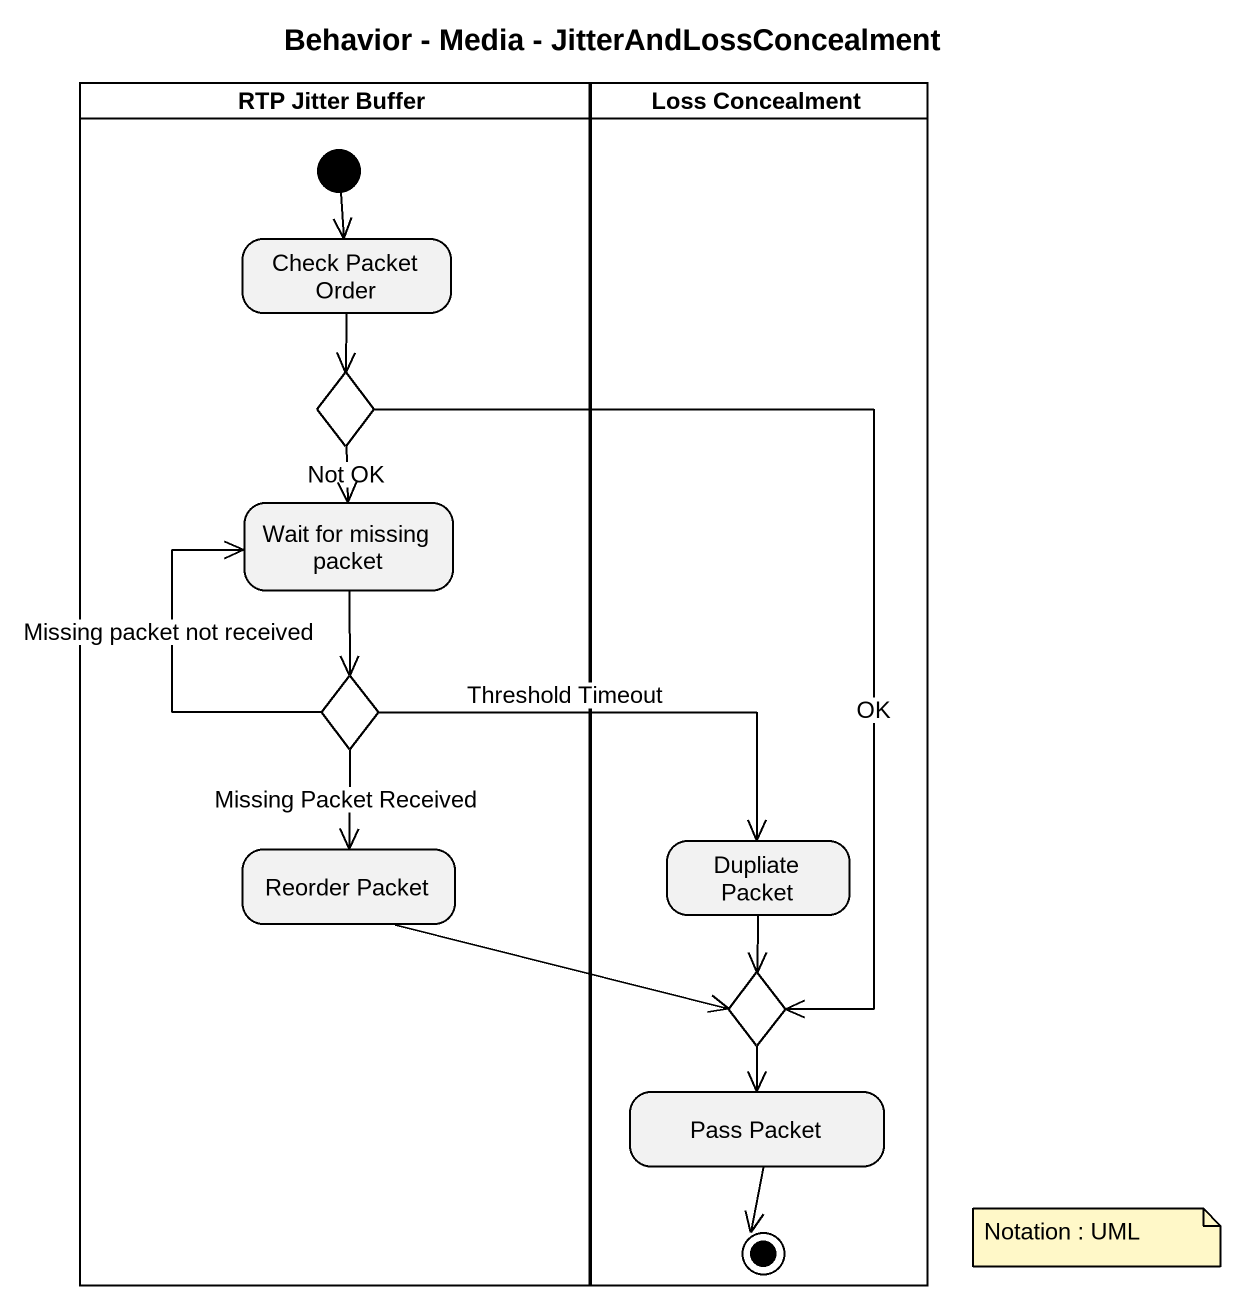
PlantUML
@startuml
title Behavior - Media - JitterAndLossConcealment
hide empty description
state "RTP Jitter Buffer" as RTP_Jitter_Buffer <<partition>> {
  state "Check Packet Order" as Check_Packet_Order
  state choice1 <<choice>>
  state "Wait for missing packet" as Wait_for_missing_packet
  state choice2 <<choice>>
  state "Reorder Packet" as Reorder_Packet
  [*] --> Check_Packet_Order
}
state "Loss Concealment" as Loss_Concealment <<partition>> {
  state "Dupliate Packet" as Dupliate_Packet
  state choice3 <<choice>>
  state "Pass Packet" as Pass_Packet
  Pass_Packet --> [*]
}
Check_Packet_Order --> choice1
choice1 --> Wait_for_missing_packet : Not OK
choice1 --> choice3 : OK
Wait_for_missing_packet --> choice2
choice2 -up-> Wait_for_missing_packet : Missing packet not received
choice2 --> Reorder_Packet : Missing Packet Received
choice2 -right-> Dupliate_Packet : Threshold Timeout
Reorder_Packet -right-> choice3
Dupliate_Packet --> choice3
choice3 --> Pass_Packet
note as N1
  Notation : UML
end note
@enduml
